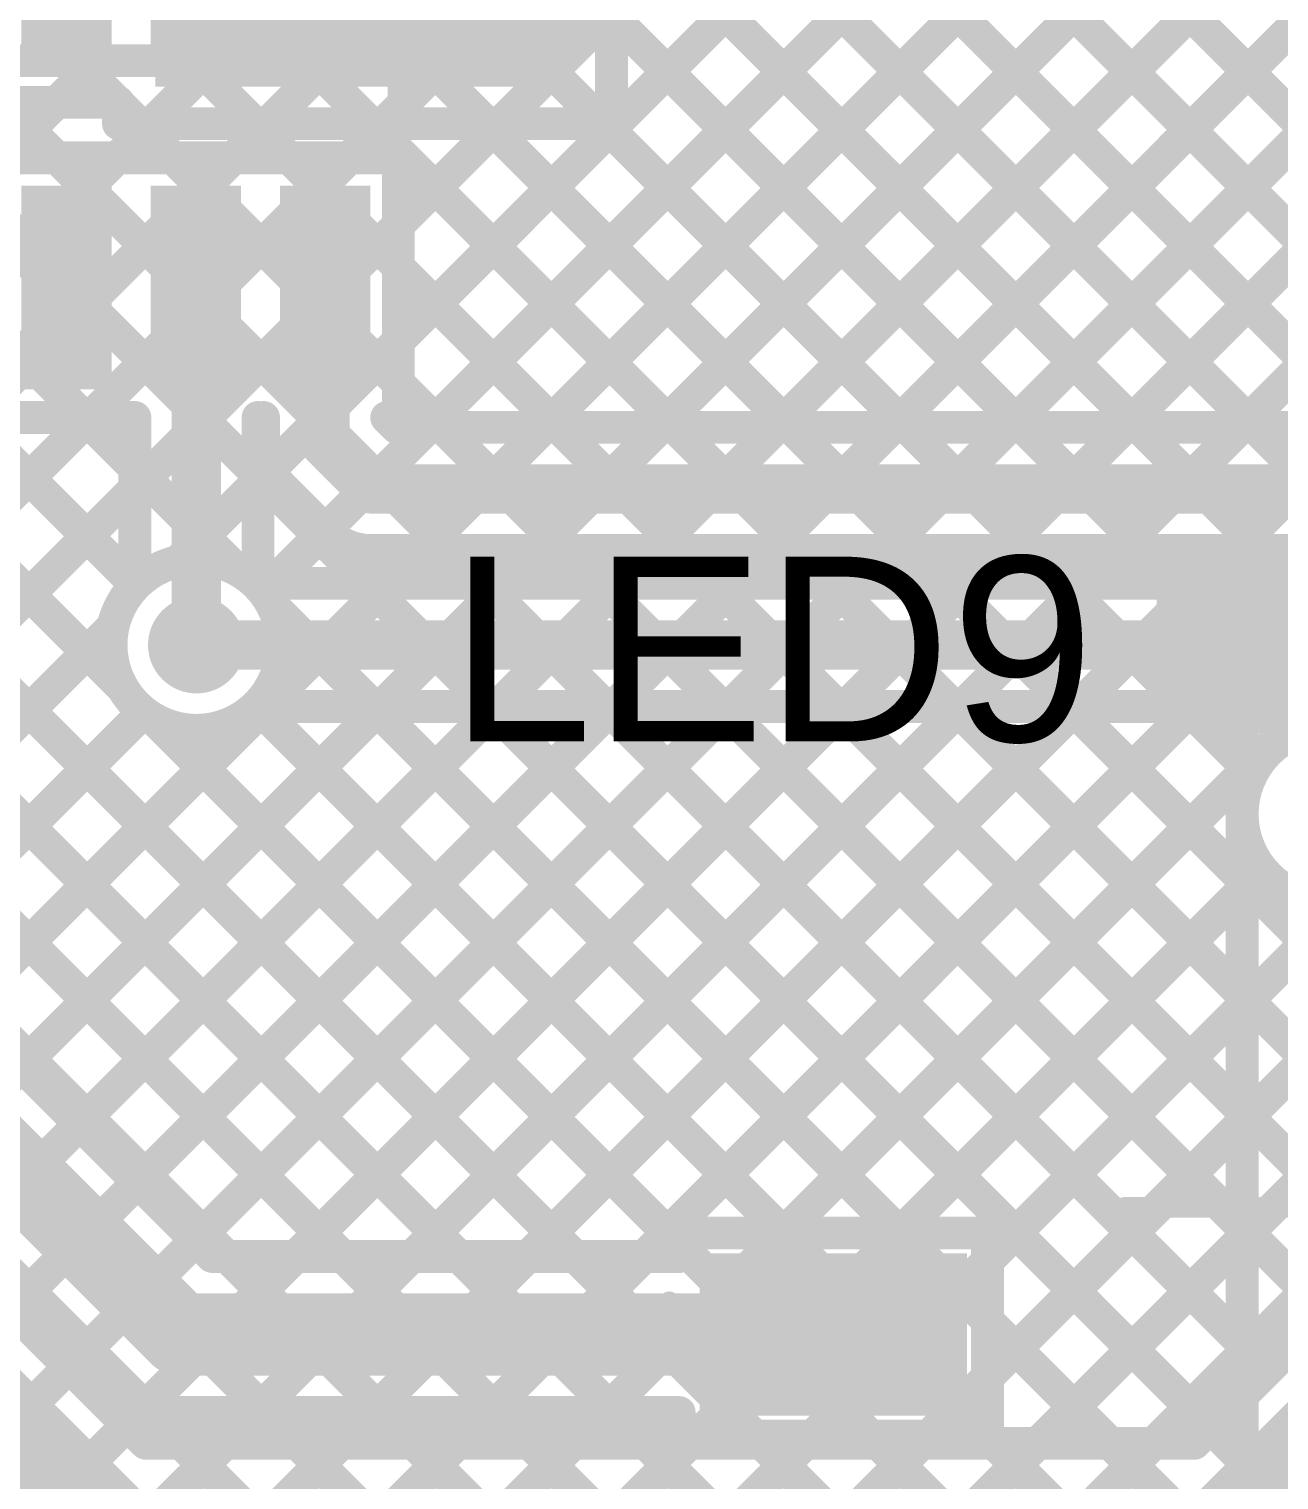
# Model space of a CAD drawing. Header units: millimetres. Extents: x -0.08 to 7.12, y -0.08 to 3.98.
# Drawn here: x 5.2152 to 5.5197, y 2.0226 to 2.376 of the extents above; entities that cross this region are included whole.
import ezdxf

# ---------------------------------------------------------------- set-up
doc = ezdxf.new("R2010")
doc.units = ezdxf.units.MM
doc.header["$MEASUREMENT"] = 0
for name, color, linetype in [('BottomLayer', 5, 'Continuous'), ('BottomSolder', 6, 'Continuous'), ('TopLayer', 1, 'Continuous'), ('TopOverlay', 2, 'Continuous'), ('TopPaste', 8, 'Continuous'), ('TopSolder', 216, 'Continuous'), ('ViaHoleLayer', 16, 'Continuous')]:
    doc.layers.add(name, color=color, linetype=linetype)
doc.styles.add('Arial', font='', dxfattribs={"height": 0.2})
doc.styles.get('Arial').set_extended_font_data('Arial')

# ---------------------------------------------------------------- blocks, each defined once
blk = doc.blocks.new('R________0603_4_1')
at = {"layer": 'TopLayer'}
for points in [[(-0.01575, 0.03839), (-0.06102, 0.03839), (-0.06102, 0.0561), (-0.01575, 0.0561)], [(0.06102, 0.03839), (0.01575, 0.03839), (0.01575, 0.0561), (0.06102, 0.0561)], [(-0.01575, 0.00689), (-0.06102, 0.00689), (-0.06102, 0.02461), (-0.01575, 0.02461)], [(0.06102, 0.00689), (0.01575, 0.00689), (0.01575, 0.02461), (0.06102, 0.02461)], [(-0.01575, -0.02461), (-0.06102, -0.02461), (-0.06102, -0.00689), (-0.01575, -0.00689)], [(0.06102, -0.02461), (0.01575, -0.02461), (0.01575, -0.00689), (0.06102, -0.00689)], [(-0.01575, -0.0561), (-0.06102, -0.0561), (-0.06102, -0.03839), (-0.01575, -0.03839)], [(0.06102, -0.0561), (0.01575, -0.0561), (0.01575, -0.03839), (0.06102, -0.03839)]]:
    blk.add_hatch(color=1, dxfattribs=at).paths.add_polyline_path(points)
at = {"layer": 'TopPaste'}
for points in [[(-0.01575, 0.03839), (-0.06102, 0.03839), (-0.06102, 0.0561), (-0.01575, 0.0561)], [(0.06102, 0.03839), (0.01575, 0.03839), (0.01575, 0.0561), (0.06102, 0.0561)], [(-0.01575, 0.00689), (-0.06102, 0.00689), (-0.06102, 0.02461), (-0.01575, 0.02461)], [(0.06102, 0.00689), (0.01575, 0.00689), (0.01575, 0.02461), (0.06102, 0.02461)], [(-0.01575, -0.02461), (-0.06102, -0.02461), (-0.06102, -0.00689), (-0.01575, -0.00689)], [(0.06102, -0.02461), (0.01575, -0.02461), (0.01575, -0.00689), (0.06102, -0.00689)], [(-0.01575, -0.0561), (-0.06102, -0.0561), (-0.06102, -0.03839), (-0.01575, -0.03839)], [(0.06102, -0.0561), (0.01575, -0.0561), (0.01575, -0.03839), (0.06102, -0.03839)]]:
    blk.add_hatch(color=8, dxfattribs=at).paths.add_polyline_path(points)
at = {"layer": 'TopSolder'}
for points in [[(-0.01358, 0.03622), (-0.06319, 0.03622), (-0.06319, 0.05827), (-0.01358, 0.05827)], [(0.06319, 0.03622), (0.01358, 0.03622), (0.01358, 0.05827), (0.06319, 0.05827)], [(-0.01358, 0.00472), (-0.06319, 0.00472), (-0.06319, 0.02677), (-0.01358, 0.02677)], [(0.06319, 0.00472), (0.01358, 0.00472), (0.01358, 0.02677), (0.06319, 0.02677)], [(-0.01358, -0.02677), (-0.06319, -0.02677), (-0.06319, -0.00472), (-0.01358, -0.00472)], [(0.06319, -0.02677), (0.01358, -0.02677), (0.01358, -0.00472), (0.06319, -0.00472)], [(-0.01358, -0.05827), (-0.06319, -0.05827), (-0.06319, -0.03622), (-0.01358, -0.03622)], [(0.06319, -0.05827), (0.01358, -0.05827), (0.01358, -0.03622), (0.06319, -0.03622)]]:
    blk.add_hatch(color=216, dxfattribs=at).paths.add_polyline_path(points)
at = {"layer": 'TopOverlay'}
for points, const_width in [([(0.03, 0.065), (-0.031, 0.065)], 0.005), ([(-0.07239, 0.04324), (-0.07239, 0.05324)], 0.00787), ([(-0.06739, 0.04824), (-0.07239, 0.05324)], 0.00787), ([(-0.07239, 0.04324), (-0.06739, 0.04824)], 0.00787), ([(0.03, -0.065), (-0.031, -0.065)], 0.005)]:
    blk.add_lwpolyline(points, dxfattribs=dict(at, const_width=const_width))
for points, const_width in [([(-0.03225, 0.065, 1), (-0.02975, 0.065, 1)], 0.0025), ([(0.02875, 0.065, 1), (0.03125, 0.065, 1)], 0.0025), ([(-0.07435, 0.05324, 1), (-0.07042, 0.05324, 1)], 0.00394), ([(-0.07435, 0.05324, 1), (-0.07042, 0.05324, 1)], 0.00394), ([(-0.06935, 0.04824, 1), (-0.06542, 0.04824, 1)], 0.00394), ([(-0.06935, 0.04824, 1), (-0.06542, 0.04824, 1)], 0.00394), ([(-0.07435, 0.04324, 1), (-0.07042, 0.04324, 1)], 0.00394), ([(-0.07435, 0.04324, 1), (-0.07042, 0.04324, 1)], 0.00394), ([(-0.03225, -0.065, 1), (-0.02975, -0.065, 1)], 0.0025), ([(0.02875, -0.065, 1), (0.03125, -0.065, 1)], 0.0025)]:
    blk.add_lwpolyline(points, format="xyb", close=True, dxfattribs=dict(at, const_width=const_width))
blk = doc.blocks.new('SOP_4_2_54_28')
at = {"layer": 'TopLayer'}
for points in [[(-0.15157, 0.06575), (-0.09449, 0.06575), (-0.09449, 0.03425), (-0.15157, 0.03425)], [(0.09449, 0.06575), (0.15157, 0.06575), (0.15157, 0.03425), (0.09449, 0.03425)], [(-0.15157, -0.03425), (-0.09449, -0.03425), (-0.09449, -0.06575), (-0.15157, -0.06575)], [(0.09449, -0.03425), (0.15157, -0.03425), (0.15157, -0.06575), (0.09449, -0.06575)]]:
    blk.add_hatch(color=1, dxfattribs=at).paths.add_polyline_path(points)
at = {"layer": 'TopPaste'}
for points in [[(-0.15157, 0.06575), (-0.09449, 0.06575), (-0.09449, 0.03425), (-0.15157, 0.03425)], [(0.09449, 0.06575), (0.15157, 0.06575), (0.15157, 0.03425), (0.09449, 0.03425)], [(-0.15157, -0.03425), (-0.09449, -0.03425), (-0.09449, -0.06575), (-0.15157, -0.06575)], [(0.09449, -0.03425), (0.15157, -0.03425), (0.15157, -0.06575), (0.09449, -0.06575)]]:
    blk.add_hatch(color=8, dxfattribs=at).paths.add_polyline_path(points)
at = {"layer": 'TopSolder'}
for points in [[(-0.15557, 0.06975), (-0.09049, 0.06975), (-0.09049, 0.03025), (-0.15557, 0.03025)], [(0.09049, 0.06975), (0.15557, 0.06975), (0.15557, 0.03025), (0.09049, 0.03025)], [(-0.15557, -0.03025), (-0.09049, -0.03025), (-0.09049, -0.06975), (-0.15557, -0.06975)], [(0.09049, -0.03025), (0.15557, -0.03025), (0.15557, -0.06975), (0.09049, -0.06975)]]:
    blk.add_hatch(color=216, dxfattribs=at).paths.add_polyline_path(points)
at = {"layer": 'TopOverlay', "const_width": 0.005}
for points in [[(-0.052, 0.081), (0.066, 0.081)], [(-0.163, 0.048), (-0.163, 0.058)], [(-0.163, 0.058), (-0.158, 0.053)], [(-0.163, 0.048), (-0.158, 0.053)], [(-0.052, -0.081), (0.066, -0.081)]]:
    blk.add_lwpolyline(points, dxfattribs=at)
at = {"layer": 'TopOverlay', "const_width": 0.0025}
for points in [[(-0.05325, 0.081, 1), (-0.05075, 0.081, 1)], [(0.06475, 0.081, 1), (0.06725, 0.081, 1)], [(-0.16425, 0.058, 1), (-0.16175, 0.058, 1)], [(-0.16425, 0.058, 1), (-0.16175, 0.058, 1)], [(-0.15925, 0.053, 1), (-0.15675, 0.053, 1)], [(-0.15925, 0.053, 1), (-0.15675, 0.053, 1)], [(-0.16425, 0.048, 1), (-0.16175, 0.048, 1)], [(-0.16425, 0.048, 1), (-0.16175, 0.048, 1)], [(-0.05325, -0.081, 1), (-0.05075, -0.081, 1)], [(0.06475, -0.081, 1), (0.06725, -0.081, 1)]]:
    blk.add_lwpolyline(points, format="xyb", close=True, dxfattribs=at)
blk = doc.blocks.new('LED_0402_66')
at = {"layer": 'TopLayer'}
for points in [[(-0.03091, 0.01417), (-0.0065, 0.01417), (-0.0065, -0.01417), (-0.03091, -0.01417)], [(0.0065, 0.01417), (0.03091, 0.01417), (0.03091, -0.01417), (0.0065, -0.01417)]]:
    blk.add_hatch(color=1, dxfattribs=at).paths.add_polyline_path(points)
at = {"layer": 'TopOverlay'}
blk.add_hatch(color=2, dxfattribs=at).paths.add_polyline_path([(0.037, -0.02), (0.061, -0.02), (0.061, 0.02), (0.037, 0.02)])
at = {"layer": 'TopPaste'}
for points in [[(-0.03091, 0.01417), (-0.0065, 0.01417), (-0.0065, -0.01417), (-0.03091, -0.01417)], [(0.0065, 0.01417), (0.03091, 0.01417), (0.03091, -0.01417), (0.0065, -0.01417)]]:
    blk.add_hatch(color=8, dxfattribs=at).paths.add_polyline_path(points)
at = {"layer": 'TopSolder'}
for points in [[(-0.03491, 0.01817), (-0.0025, 0.01817), (-0.0025, -0.01817), (-0.03491, -0.01817)], [(0.0025, 0.01817), (0.03491, 0.01817), (0.03491, -0.01817), (0.0025, -0.01817)]]:
    blk.add_hatch(color=216, dxfattribs=at).paths.add_polyline_path(points)
at = {"layer": 'TopOverlay', "const_width": 0.005}
for points in [[(-0.035, 0.018), (-0.035, -0.018)], [(0.037, 0.018), (-0.035, 0.018)], [(0.037, 0.018), (0.037, -0.018)], [(0.037, -0.018), (-0.035, -0.018)]]:
    blk.add_lwpolyline(points, dxfattribs=at)
at = {"layer": 'TopOverlay', "const_width": 0.0025}
for points in [[(-0.03625, 0.018, 1), (-0.03375, 0.018, 1)], [(-0.03625, 0.018, 1), (-0.03375, 0.018, 1)], [(0.03575, 0.018, 1), (0.03825, 0.018, 1)], [(0.03575, 0.018, 1), (0.03825, 0.018, 1)], [(-0.03625, -0.018, 1), (-0.03375, -0.018, 1)], [(-0.03625, -0.018, 1), (-0.03375, -0.018, 1)], [(0.03575, -0.018, 1), (0.03825, -0.018, 1)], [(0.03575, -0.018, 1), (0.03825, -0.018, 1)]]:
    blk.add_lwpolyline(points, format="xyb", close=True, dxfattribs=at)

msp = doc.modelspace()

# ---------------------------------------------------------------- hatches: boundary and pattern name
at = {"layer": 'BottomLayer'}
h = msp.add_hatch(color=5, dxfattribs=at)
edge = h.paths.add_edge_path()
edge.add_arc((5.256, 2.226), 0.01181, 0, 360)
at = {"layer": 'BottomSolder'}
h = msp.add_hatch(color=6, dxfattribs=at)
edge = h.paths.add_edge_path()
edge.add_arc((5.3313, 2.38982), 0.01581, 0, 360)
at = {"layer": 'TopLayer'}
msp.add_hatch(color=1, dxfattribs=at).paths.add_polyline_path([(5.246, 2.362), (5.3481, 2.362), (5.3481, 2.415), (5.246, 2.415)])
h = msp.add_hatch(color=1, dxfattribs=at)
edge = h.paths.add_edge_path()
edge.add_arc((5.256, 2.226), 0.01181, 0, 360)
at = {"layer": 'TopSolder'}
h = msp.add_hatch(color=216, dxfattribs=at)
edge = h.paths.add_edge_path()
edge.add_arc((5.3313, 2.38982), 0.01581, 0, 360)
at = {"layer": 'ViaHoleLayer'}
h = msp.add_hatch(color=16, dxfattribs=at)
edge = h.paths.add_edge_path()
edge.add_arc((5.256, 2.226), 0.00591, 0, 360)

# ---------------------------------------------------------------- linework, layer by layer
at = {"layer": 'BottomLayer'}
for points, const_width in [([(4.75347, 3.0112), (5.52366, 2.241)], 0.008), ([(4.78175, 3.0112), (5.55195, 2.241)], 0.008), ([(4.81004, 3.0112), (5.58023, 2.241)], 0.008), ([(4.83832, 3.0112), (5.60852, 2.241)], 0.008), ([(4.8666, 3.0112), (5.6368, 2.241)], 0.008), ([(4.93053, 1.95365), (5.87624, 2.89936)], 0.008), ([(5.25148, 2.24631), (5.89038, 2.88522)], 0.008), ([(5.27445, 2.241), (5.90452, 2.87107)], 0.008), ([(5.30273, 2.241), (5.91866, 2.85693)], 0.008), ([(5.33102, 2.241), (5.9328, 2.84279)], 0.008), ([(5.3593, 2.241), (5.94695, 2.82865)], 0.008), ([(5.38758, 2.241), (5.96109, 2.81451)], 0.008), ([(5.41587, 2.241), (5.97523, 2.80036)], 0.008), ([(5.44415, 2.241), (5.98937, 2.78622)], 0.008), ([(5.47244, 2.241), (6.00352, 2.77208)], 0.008), ([(5.50072, 2.241), (6.01766, 2.75794)], 0.008), ([(5.35208, 2.3843), (5.49538, 2.241)], 0.008), ([(4.59563, 2.36832), (5.3313, 2.36832)], 0.008), ([(4.88723, 2.36832), (5.82055, 1.435)], 0.008), ([(4.91551, 2.36832), (5.84883, 1.435)], 0.008), ([(4.93053, 2.03851), (5.26034, 2.36832)], 0.008), ([(4.93053, 2.06679), (5.23206, 2.36832)], 0.008), ([(4.93053, 1.98194), (5.31691, 2.36832)], 0.008), ([(4.93053, 2.01022), (5.28863, 2.36832)], 0.008), ([(4.9438, 2.36832), (5.87711, 1.435)], 0.008), ([(4.97208, 2.36832), (5.51077, 1.82963)], 0.008), ([(5.00036, 2.36832), (5.51077, 1.85791)], 0.008), ([(5.02865, 2.36832), (5.51077, 1.8862)], 0.008), ([(5.05693, 2.36832), (5.51077, 1.91448)], 0.008), ([(5.08522, 2.36832), (5.23803, 2.21551)], 0.008), ([(5.1135, 2.36832), (5.24119, 2.24063)], 0.008), ([(5.14179, 2.36832), (5.26568, 2.24442)], 0.008), ([(5.17007, 2.36832), (5.29739, 2.241)], 0.008), ([(5.19835, 2.36832), (5.32567, 2.241)], 0.008), ([(5.22664, 2.36832), (5.35396, 2.241)], 0.008), ([(5.25492, 2.36832), (5.38224, 2.241)], 0.008), ([(5.28321, 2.36832), (5.41053, 2.241)], 0.008), ([(5.31149, 2.36832), (5.43881, 2.241)], 0.008), ([(5.33853, 2.36957), (5.46709, 2.241)], 0.008), ([(5.27043, 2.241), (6.22157, 2.241)], 0.008), ([(4.93053, 1.92537), (5.23569, 2.23052)], 0.008), ([(5.256, 2.226), (6.236, 2.226)], 0.012), ([(4.93053, 1.84052), (5.30102, 2.211)], 0.008), ([(4.93053, 1.75566), (5.38587, 2.211)], 0.008), ([(4.93053, 1.72738), (5.41415, 2.211)], 0.008), ([(4.93053, 1.81223), (5.3293, 2.211)], 0.008), ([(4.93053, 1.78395), (5.35758, 2.211)], 0.008), ([(4.93053, 1.8688), (5.27273, 2.211)], 0.008), ([(4.93053, 1.89708), (5.24311, 2.20966)], 0.008), ([(4.93642, 1.70498), (5.44244, 2.211)], 0.008), ([(4.95056, 1.69084), (5.47072, 2.211)], 0.008), ([(4.96471, 1.6767), (5.49901, 2.211)], 0.008), ([(4.97885, 1.66256), (5.52729, 2.211)], 0.008), ([(5.27043, 2.211), (6.22157, 2.211)], 0.008), ([(5.27082, 2.211), (5.51077, 1.97105)], 0.008), ([(5.2991, 2.211), (5.51077, 1.99933)], 0.008), ([(5.32739, 2.211), (5.51077, 2.02762)], 0.008), ([(5.35567, 2.211), (5.51077, 2.0559)], 0.008), ([(5.38396, 2.211), (5.51077, 2.08419)], 0.008), ([(5.41224, 2.211), (5.51077, 2.11247)], 0.008), ([(5.44053, 2.211), (5.51077, 2.14076)], 0.008), ([(5.46881, 2.211), (5.51077, 2.16904)], 0.008), ([(5.49709, 2.211), (5.51325, 2.19484)], 0.008), ([(5.24551, 2.20803), (5.51077, 1.94277)], 0.008), ([(5.51077, 1.82173), (5.51077, 2.18481)], 0.008), ([(4.99299, 1.64842), (5.51077, 2.1662)], 0.008), ([(5.00713, 1.63427), (5.51077, 2.13791)], 0.008), ([(5.02127, 1.62013), (5.51077, 2.10963)], 0.008), ([(5.03542, 1.60599), (5.51077, 2.08134)], 0.008), ([(5.04956, 1.59185), (5.51077, 2.05306)], 0.008), ([(5.0637, 1.5777), (5.51077, 2.02477)], 0.008)]:
    msp.add_lwpolyline(points, dxfattribs=dict(at, const_width=const_width))
at = {"layer": 'BottomLayer', "const_width": 0.008}
for points in [[(5.3528, 2.38982, -0.414214), (5.3313, 2.36832)], [(5.27043, 2.211, -2.349106), (5.27043, 2.241)], [(5.51077, 2.18481, -1), (5.55377, 2.18481)]]:
    msp.add_lwpolyline(points, format="xyb", dxfattribs=at)
at = {"layer": 'BottomLayer'}
for points, const_width in [([(5.22464, 2.36832, 1), (5.22864, 2.36832, 1)], 0.004), ([(5.23006, 2.36832, 1), (5.23406, 2.36832, 1)], 0.004), ([(5.25292, 2.36832, 1), (5.25692, 2.36832, 1)], 0.004), ([(5.25834, 2.36832, 1), (5.26234, 2.36832, 1)], 0.004), ([(5.28121, 2.36832, 1), (5.28521, 2.36832, 1)], 0.004), ([(5.28663, 2.36832, 1), (5.29063, 2.36832, 1)], 0.004), ([(5.30949, 2.36832, 1), (5.31349, 2.36832, 1)], 0.004), ([(5.31491, 2.36832, 1), (5.31891, 2.36832, 1)], 0.004), ([(5.3293, 2.36832, 1), (5.3333, 2.36832, 1)], 0.004), ([(5.3293, 2.36832, 1), (5.3333, 2.36832, 1)], 0.004), ([(5.33653, 2.36957, 1), (5.34053, 2.36957, 1)], 0.004), ([(5.24948, 2.24631, 1), (5.25348, 2.24631, 1)], 0.004), ([(5.26368, 2.24442, 1), (5.26768, 2.24442, 1)], 0.004), ([(5.23919, 2.24063, 1), (5.24319, 2.24063, 1)], 0.004), ([(5.26843, 2.241, 1), (5.27243, 2.241, 1)], 0.004), ([(5.26843, 2.241, 1), (5.27243, 2.241, 1)], 0.004), ([(5.27245, 2.241, 1), (5.27645, 2.241, 1)], 0.004), ([(5.29539, 2.241, 1), (5.29939, 2.241, 1)], 0.004), ([(5.30073, 2.241, 1), (5.30473, 2.241, 1)], 0.004), ([(5.32367, 2.241, 1), (5.32767, 2.241, 1)], 0.004), ([(5.32902, 2.241, 1), (5.33302, 2.241, 1)], 0.004), ([(5.35196, 2.241, 1), (5.35596, 2.241, 1)], 0.004), ([(5.3573, 2.241, 1), (5.3613, 2.241, 1)], 0.004), ([(5.38024, 2.241, 1), (5.38424, 2.241, 1)], 0.004), ([(5.38558, 2.241, 1), (5.38958, 2.241, 1)], 0.004), ([(5.40853, 2.241, 1), (5.41253, 2.241, 1)], 0.004), ([(5.41387, 2.241, 1), (5.41787, 2.241, 1)], 0.004), ([(5.43681, 2.241, 1), (5.44081, 2.241, 1)], 0.004), ([(5.44215, 2.241, 1), (5.44615, 2.241, 1)], 0.004), ([(5.46509, 2.241, 1), (5.46909, 2.241, 1)], 0.004), ([(5.47044, 2.241, 1), (5.47444, 2.241, 1)], 0.004), ([(5.49338, 2.241, 1), (5.49738, 2.241, 1)], 0.004), ([(5.49872, 2.241, 1), (5.50272, 2.241, 1)], 0.004), ([(5.52166, 2.241, 1), (5.52566, 2.241, 1)], 0.004), ([(5.23369, 2.23052, 1), (5.23769, 2.23052, 1)], 0.004), ([(5.253, 2.226, 1), (5.259, 2.226, 1)], 0.006), ([(5.23603, 2.21551, 1), (5.24003, 2.21551, 1)], 0.004), ([(5.24111, 2.20966, 1), (5.24511, 2.20966, 1)], 0.004), ([(5.26843, 2.211, 1), (5.27243, 2.211, 1)], 0.004), ([(5.26843, 2.211, 1), (5.27243, 2.211, 1)], 0.004), ([(5.26882, 2.211, 1), (5.27282, 2.211, 1)], 0.004), ([(5.27073, 2.211, 1), (5.27473, 2.211, 1)], 0.004), ([(5.2971, 2.211, 1), (5.3011, 2.211, 1)], 0.004), ([(5.29902, 2.211, 1), (5.30302, 2.211, 1)], 0.004), ([(5.32539, 2.211, 1), (5.32939, 2.211, 1)], 0.004), ([(5.3273, 2.211, 1), (5.3313, 2.211, 1)], 0.004), ([(5.35367, 2.211, 1), (5.35767, 2.211, 1)], 0.004), ([(5.35558, 2.211, 1), (5.35958, 2.211, 1)], 0.004), ([(5.38196, 2.211, 1), (5.38596, 2.211, 1)], 0.004), ([(5.38387, 2.211, 1), (5.38787, 2.211, 1)], 0.004), ([(5.41024, 2.211, 1), (5.41424, 2.211, 1)], 0.004), ([(5.41215, 2.211, 1), (5.41615, 2.211, 1)], 0.004), ([(5.43853, 2.211, 1), (5.44253, 2.211, 1)], 0.004), ([(5.44044, 2.211, 1), (5.44444, 2.211, 1)], 0.004), ([(5.46681, 2.211, 1), (5.47081, 2.211, 1)], 0.004), ([(5.46872, 2.211, 1), (5.47272, 2.211, 1)], 0.004), ([(5.49509, 2.211, 1), (5.49909, 2.211, 1)], 0.004), ([(5.49701, 2.211, 1), (5.50101, 2.211, 1)], 0.004), ([(5.24351, 2.20803, 1), (5.24751, 2.20803, 1)], 0.004), ([(5.51125, 2.19484, 1), (5.51525, 2.19484, 1)], 0.004), ([(5.50877, 2.18481, 1), (5.51277, 2.18481, 1)], 0.004), ([(5.50877, 2.18481, 1), (5.51277, 2.18481, 1)], 0.004), ([(5.50877, 2.16904, 1), (5.51277, 2.16904, 1)], 0.004), ([(5.50877, 2.1662, 1), (5.51277, 2.1662, 1)], 0.004), ([(5.50877, 2.14076, 1), (5.51277, 2.14076, 1)], 0.004), ([(5.50877, 2.13791, 1), (5.51277, 2.13791, 1)], 0.004), ([(5.50877, 2.11247, 1), (5.51277, 2.11247, 1)], 0.004), ([(5.50877, 2.10963, 1), (5.51277, 2.10963, 1)], 0.004), ([(5.50877, 2.08419, 1), (5.51277, 2.08419, 1)], 0.004), ([(5.50877, 2.08134, 1), (5.51277, 2.08134, 1)], 0.004), ([(5.50877, 2.0559, 1), (5.51277, 2.0559, 1)], 0.004), ([(5.50877, 2.05306, 1), (5.51277, 2.05306, 1)], 0.004), ([(5.50877, 2.02762, 1), (5.51277, 2.02762, 1)], 0.004), ([(5.50877, 2.02477, 1), (5.51277, 2.02477, 1)], 0.004)]:
    msp.add_lwpolyline(points, format="xyb", close=True, dxfattribs=dict(at, const_width=const_width))
at = {"layer": 'TopLayer'}
for points, const_width in [([(5.12, 2.7578), (5.7983, 2.0795)], 0.008), ([(5.12, 2.72952), (5.77002, 2.0795)], 0.008), ([(5.12, 2.70123), (5.54223, 2.279)], 0.008), ([(5.12, 2.67295), (5.51395, 2.279)], 0.008), ([(5.3052, 2.30004), (5.45865, 2.45348)], 0.008), ([(5.31245, 2.279), (5.47279, 2.43934)], 0.008), ([(5.34073, 2.279), (5.48693, 2.4252)], 0.008), ([(5.3571, 2.353), (5.3571, 2.424)], 0.008), ([(5.36902, 2.279), (5.50107, 2.41106)], 0.008), ([(5.3571, 2.40757), (5.48566, 2.279)], 0.008), ([(5.3973, 2.279), (5.51521, 2.39692)], 0.008), ([(5.42558, 2.279), (5.52936, 2.38277)], 0.008), ([(5.3571, 2.37928), (5.45738, 2.279)], 0.008), ([(5.45387, 2.279), (5.5435, 2.36863)], 0.008), ([(5.20843, 2.34468), (5.22192, 2.35818)], 0.008), ([(5.20849, 2.35818), (5.22199, 2.34468)], 0.008), ([(5.21071, 2.35818), (5.237, 2.35818)], 0.008), ([(5.237, 2.353), (5.237, 2.35818)], 0.008), ([(5.237, 2.35796), (5.24196, 2.353)], 0.008), ([(5.48215, 2.279), (5.55764, 2.35449)], 0.008), ([(5.23671, 2.34468), (5.24503, 2.353)], 0.008), ([(5.237, 2.353), (5.3571, 2.353)], 0.008), ([(5.24196, 2.353), (5.25027, 2.34468)], 0.008), ([(5.26499, 2.34468), (5.27331, 2.353)], 0.008), ([(5.27024, 2.353), (5.27856, 2.34468)], 0.008), ([(5.29328, 2.34468), (5.30159, 2.353)], 0.008), ([(5.29853, 2.353), (5.37253, 2.279)], 0.008), ([(5.3052, 2.32832), (5.32988, 2.353)], 0.008), ([(5.32681, 2.353), (5.40081, 2.279)], 0.008), ([(5.35509, 2.353), (5.42909, 2.279)], 0.008), ([(5.21071, 2.34468), (5.23799, 2.34468)], 0.008), ([(5.23799, 2.34468), (5.24221, 2.34468)], 0.008), ([(5.23799, 2.34468), (5.24221, 2.34468)], 0.008), ([(5.24221, 2.34468), (5.26948, 2.34468)], 0.008), ([(5.26948, 2.34468), (5.2737, 2.34468)], 0.008), ([(5.26948, 2.34468), (5.2737, 2.34468)], 0.008), ([(5.2737, 2.34468), (5.3052, 2.34468)], 0.008), ([(5.3052, 2.28141), (5.3052, 2.34468)], 0.008), ([(5.51044, 2.279), (5.57178, 2.34035)], 0.008), ([(5.12, 2.33354), (5.23803, 2.21551)], 0.008), ([(5.256, 2.226), (5.256, 2.31305)], 0.012), ([(5.28734, 2.27518), (5.28734, 2.31305)], 0.012), ([(5.3052, 2.31804), (5.34424, 2.279)], 0.008), ([(5.12, 2.30525), (5.34825, 2.077)], 0.008), ([(5.3052, 2.28976), (5.31596, 2.279)], 0.008), ([(5.14273, 2.19414), (5.23, 2.28141)], 0.008), ([(5.20041, 2.28141), (5.241, 2.24082)], 0.008), ([(5.21071, 2.28141), (5.23799, 2.28141)], 0.008), ([(5.2287, 2.28141), (5.241, 2.2691)], 0.008), ([(5.23799, 2.28141), (5.241, 2.28141)], 0.008), ([(5.23799, 2.28141), (5.241, 2.28141)], 0.008), ([(5.241, 2.24043), (5.241, 2.28141)], 0.008), ([(5.271, 2.24043), (5.271, 2.28141)], 0.008), ([(5.27234, 2.27518), (5.27234, 2.28141)], 0.008), ([(5.30234, 2.2814), (5.30474, 2.279)], 0.008), ([(5.12, 2.27697), (5.31997, 2.077)], 0.008), ([(5.28734, 2.27518), (5.29853, 2.264)], 0.012), ([(5.30474, 2.279), (5.557, 2.279)], 0.008), ([(5.271, 2.26584), (5.27383, 2.26867)], 0.008), ([(5.271, 2.26739), (5.50299, 2.0354)], 0.008), ([(5.29853, 2.264), (5.557, 2.264)], 0.012), ([(5.15687, 2.18), (5.241, 2.26412)], 0.008), ([(5.27674, 2.26457), (5.28791, 2.2534)], 0.008), ([(5.4487, 2.04755), (5.65664, 2.25549)], 0.008), ([(5.27234, 2.23889), (5.28738, 2.25393)], 0.008), ([(5.12, 2.24868), (5.29168, 2.077)], 0.008), ([(5.1993, 2.13757), (5.31073, 2.249)], 0.008), ([(5.21344, 2.12343), (5.33902, 2.249)], 0.008), ([(5.22758, 2.10929), (5.3673, 2.249)], 0.008), ([(5.24173, 2.09514), (5.39558, 2.249)], 0.008), ([(5.25587, 2.081), (5.42387, 2.249)], 0.008), ([(5.28015, 2.077), (5.45215, 2.249)], 0.008), ([(5.29853, 2.249), (5.55079, 2.249)], 0.008), ([(5.30844, 2.077), (5.48044, 2.249)], 0.008), ([(5.31767, 2.249), (5.51713, 2.04954)], 0.008), ([(5.33672, 2.077), (5.50872, 2.249)], 0.008), ([(5.34596, 2.249), (5.53128, 2.06368)], 0.008), ([(5.37424, 2.249), (5.54614, 2.0771)], 0.008), ([(5.40253, 2.249), (5.57203, 2.0795)], 0.008), ([(5.43081, 2.249), (5.60031, 2.0795)], 0.008), ([(5.45909, 2.249), (5.51077, 2.19733)], 0.008), ([(5.48738, 2.249), (5.51078, 2.2256)], 0.008), ([(5.51107, 2.24817), (5.54847, 2.24817)], 0.008), ([(5.51107, 2.22855), (5.51107, 2.24817)], 0.008), ([(5.46093, 2.0315), (5.67078, 2.24135)], 0.008), ([(5.27442, 2.23568), (5.42736, 2.08275)], 0.008), ([(5.17102, 2.16585), (5.23569, 2.23052)], 0.008), ([(5.48921, 2.0315), (5.68492, 2.22721)], 0.008), ([(5.51077, 2.18481), (5.51077, 2.225)], 0.008), ([(5.12, 2.2204), (5.2634, 2.077)], 0.008), ([(5.36501, 2.077), (5.51077, 2.22276)], 0.008), ([(5.12, 2.21687), (5.25987, 2.077)], 0.008), ([(5.101, 2.209), (5.252, 2.058)], 0.02), ([(5.18516, 2.15171), (5.24311, 2.20966)], 0.008), ([(5.27063, 2.21119), (5.39907, 2.08275)], 0.008), ([(5.24551, 2.20803), (5.37361, 2.07993)], 0.008), ([(5.08759, 2.19554), (5.23854, 2.04459)], 0.008), ([(5.39904, 2.08275), (5.51077, 2.19448)], 0.008), ([(5.42732, 2.08275), (5.51569, 2.17112)], 0.008), ([(5.4487, 2.07584), (5.53661, 2.16375)], 0.008), ([(5.37361, 2.08275), (5.4487, 2.08275)], 0.008), ([(5.37361, 2.077), (5.37361, 2.08275)], 0.008), ([(5.4487, 2.03325), (5.4487, 2.08275)], 0.008), ([(5.25987, 2.077), (5.37361, 2.077)], 0.008), ([(5.20196, 2.0732), (5.24367, 2.0315)], 0.008), ([(5.49909, 2.0315), (5.5408, 2.0732)], 0.008), ([(5.21088, 2.06429), (5.21486, 2.06827)], 0.008), ([(5.18676, 2.058), (5.23476, 2.01)], 0.025), ([(5.252, 2.058), (5.41115, 2.058)], 0.02), ([(5.508, 2.01), (5.556, 2.058)], 0.025), ([(5.4487, 2.06141), (5.4786, 2.0315)], 0.008), ([(5.22502, 2.05015), (5.229, 2.05413)], 0.008), ([(5.23916, 2.03601), (5.24394, 2.04079)], 0.008), ([(5.24196, 2.04187), (5.25233, 2.0315)], 0.008), ([(5.252, 2.039), (5.37361, 2.039)], 0.008), ([(5.26294, 2.0315), (5.27044, 2.039)], 0.008), ([(5.27311, 2.039), (5.28061, 2.0315)], 0.008), ([(5.29122, 2.0315), (5.29872, 2.039)], 0.008), ([(5.3014, 2.039), (5.3089, 2.0315)], 0.008), ([(5.31951, 2.0315), (5.32701, 2.039)], 0.008), ([(5.32968, 2.039), (5.33718, 2.0315)], 0.008), ([(5.34779, 2.0315), (5.35529, 2.039)], 0.008), ([(5.35797, 2.039), (5.36547, 2.0315)], 0.008), ([(5.37361, 2.03325), (5.37361, 2.039)], 0.008), ([(5.37361, 2.03325), (5.4487, 2.03325)], 0.008), ([(5.24367, 2.0315), (5.49909, 2.0315)], 0.008)]:
    msp.add_lwpolyline(points, dxfattribs=dict(at, const_width=const_width))
for points, const_width in [([(5.3551, 2.37928, 1), (5.3591, 2.37928, 1)], 0.004), ([(5.21992, 2.35818, 1), (5.22392, 2.35818, 1)], 0.004), ([(5.235, 2.35818, 1), (5.239, 2.35818, 1)], 0.004), ([(5.235, 2.35818, 1), (5.239, 2.35818, 1)], 0.004), ([(5.235, 2.35796, 1), (5.239, 2.35796, 1)], 0.004), ([(5.235, 2.353, 1), (5.239, 2.353, 1)], 0.004), ([(5.235, 2.353, 1), (5.239, 2.353, 1)], 0.004), ([(5.23996, 2.353, 1), (5.24396, 2.353, 1)], 0.004), ([(5.23996, 2.353, 1), (5.24396, 2.353, 1)], 0.004), ([(5.24303, 2.353, 1), (5.24703, 2.353, 1)], 0.004), ([(5.26824, 2.353, 1), (5.27224, 2.353, 1)], 0.004), ([(5.27131, 2.353, 1), (5.27531, 2.353, 1)], 0.004), ([(5.29653, 2.353, 1), (5.30053, 2.353, 1)], 0.004), ([(5.29959, 2.353, 1), (5.30359, 2.353, 1)], 0.004), ([(5.32481, 2.353, 1), (5.32881, 2.353, 1)], 0.004), ([(5.32788, 2.353, 1), (5.33188, 2.353, 1)], 0.004), ([(5.35309, 2.353, 1), (5.35709, 2.353, 1)], 0.004), ([(5.3551, 2.353, 1), (5.3591, 2.353, 1)], 0.004), ([(5.3551, 2.353, 1), (5.3591, 2.353, 1)], 0.004), ([(5.21999, 2.34468, 1), (5.22399, 2.34468, 1)], 0.004), ([(5.23471, 2.34468, 1), (5.23871, 2.34468, 1)], 0.004), ([(5.23599, 2.34468, 1), (5.23999, 2.34468, 1)], 0.004), ([(5.23599, 2.34468, 1), (5.23999, 2.34468, 1)], 0.004), ([(5.23599, 2.34468, 1), (5.23999, 2.34468, 1)], 0.004), ([(5.24021, 2.34468, 1), (5.24421, 2.34468, 1)], 0.004), ([(5.24021, 2.34468, 1), (5.24421, 2.34468, 1)], 0.004), ([(5.24021, 2.34468, 1), (5.24421, 2.34468, 1)], 0.004), ([(5.24827, 2.34468, 1), (5.25227, 2.34468, 1)], 0.004), ([(5.26299, 2.34468, 1), (5.26699, 2.34468, 1)], 0.004), ([(5.26748, 2.34468, 1), (5.27148, 2.34468, 1)], 0.004), ([(5.26748, 2.34468, 1), (5.27148, 2.34468, 1)], 0.004), ([(5.26748, 2.34468, 1), (5.27148, 2.34468, 1)], 0.004), ([(5.2717, 2.34468, 1), (5.2757, 2.34468, 1)], 0.004), ([(5.2717, 2.34468, 1), (5.2757, 2.34468, 1)], 0.004), ([(5.2717, 2.34468, 1), (5.2757, 2.34468, 1)], 0.004), ([(5.27656, 2.34468, 1), (5.28056, 2.34468, 1)], 0.004), ([(5.29128, 2.34468, 1), (5.29528, 2.34468, 1)], 0.004), ([(5.3032, 2.34468, 1), (5.3072, 2.34468, 1)], 0.004), ([(5.3032, 2.34468, 1), (5.3072, 2.34468, 1)], 0.004), ([(5.3032, 2.32832, 1), (5.3072, 2.32832, 1)], 0.004), ([(5.253, 2.31305, 1), (5.259, 2.31305, 1)], 0.006), ([(5.28434, 2.31305, 1), (5.29034, 2.31305, 1)], 0.006), ([(5.3032, 2.31804, 1), (5.3072, 2.31804, 1)], 0.004), ([(5.3032, 2.30004, 1), (5.3072, 2.30004, 1)], 0.004), ([(5.3032, 2.28976, 1), (5.3072, 2.28976, 1)], 0.004), ([(5.2267, 2.28141, 1), (5.2307, 2.28141, 1)], 0.004), ([(5.228, 2.28141, 1), (5.232, 2.28141, 1)], 0.004), ([(5.23599, 2.28141, 1), (5.23999, 2.28141, 1)], 0.004), ([(5.23599, 2.28141, 1), (5.23999, 2.28141, 1)], 0.004), ([(5.23599, 2.28141, 1), (5.23999, 2.28141, 1)], 0.004), ([(5.239, 2.28141, 1), (5.243, 2.28141, 1)], 0.004), ([(5.239, 2.28141, 1), (5.243, 2.28141, 1)], 0.004), ([(5.239, 2.28141, 1), (5.243, 2.28141, 1)], 0.004), ([(5.269, 2.28141, 1), (5.273, 2.28141, 1)], 0.004), ([(5.27034, 2.28141, 1), (5.27434, 2.28141, 1)], 0.004), ([(5.30034, 2.2814, 1), (5.30434, 2.2814, 1)], 0.004), ([(5.3032, 2.28141, 1), (5.3072, 2.28141, 1)], 0.004), ([(5.28434, 2.27518, 1), (5.29034, 2.27518, 1)], 0.006), ([(5.28434, 2.27518, 1), (5.29034, 2.27518, 1)], 0.006), ([(5.30274, 2.279, 1), (5.30674, 2.279, 1)], 0.004), ([(5.30274, 2.279, 1), (5.30674, 2.279, 1)], 0.004), ([(5.31045, 2.279, 1), (5.31445, 2.279, 1)], 0.004), ([(5.31396, 2.279, 1), (5.31796, 2.279, 1)], 0.004), ([(5.33873, 2.279, 1), (5.34273, 2.279, 1)], 0.004), ([(5.34224, 2.279, 1), (5.34624, 2.279, 1)], 0.004), ([(5.36702, 2.279, 1), (5.37102, 2.279, 1)], 0.004), ([(5.37053, 2.279, 1), (5.37453, 2.279, 1)], 0.004), ([(5.3953, 2.279, 1), (5.3993, 2.279, 1)], 0.004), ([(5.39881, 2.279, 1), (5.40281, 2.279, 1)], 0.004), ([(5.42358, 2.279, 1), (5.42758, 2.279, 1)], 0.004), ([(5.42709, 2.279, 1), (5.43109, 2.279, 1)], 0.004), ([(5.45187, 2.279, 1), (5.45587, 2.279, 1)], 0.004), ([(5.45538, 2.279, 1), (5.45938, 2.279, 1)], 0.004), ([(5.48015, 2.279, 1), (5.48415, 2.279, 1)], 0.004), ([(5.48366, 2.279, 1), (5.48766, 2.279, 1)], 0.004), ([(5.50844, 2.279, 1), (5.51244, 2.279, 1)], 0.004), ([(5.51195, 2.279, 1), (5.51595, 2.279, 1)], 0.004), ([(5.27034, 2.27518, 1), (5.27434, 2.27518, 1)], 0.004), ([(5.27034, 2.27518, 1), (5.27434, 2.27518, 1)], 0.004), ([(5.27034, 2.27518, 1), (5.27434, 2.27518, 1)], 0.004), ([(5.239, 2.2691, 1), (5.243, 2.2691, 1)], 0.004), ([(5.269, 2.26739, 1), (5.273, 2.26739, 1)], 0.004), ([(5.269, 2.26584, 1), (5.273, 2.26584, 1)], 0.004), ([(5.27183, 2.26867, 1), (5.27583, 2.26867, 1)], 0.004), ([(5.29553, 2.264, 1), (5.30153, 2.264, 1)], 0.006), ([(5.29553, 2.264, 1), (5.30153, 2.264, 1)], 0.006), ([(5.239, 2.26412, 1), (5.243, 2.26412, 1)], 0.004), ([(5.27473, 2.26458, 1), (5.27873, 2.26458, 1)], 0.004), ([(5.27474, 2.26458, 1), (5.27874, 2.26458, 1)], 0.004), ([(5.27474, 2.26457, 1), (5.27874, 2.26457, 1)], 0.004), ([(5.28538, 2.25393, 1), (5.28938, 2.25393, 1)], 0.004), ([(5.28591, 2.2534, 1), (5.28991, 2.2534, 1)], 0.004), ([(5.28592, 2.25339, 1), (5.28992, 2.25339, 1)], 0.004), ([(5.28592, 2.25339, 1), (5.28992, 2.25339, 1)], 0.004), ([(5.29653, 2.249, 1), (5.30053, 2.249, 1)], 0.004), ([(5.29653, 2.249, 1), (5.30053, 2.249, 1)], 0.004), ([(5.29653, 2.249, 1), (5.30053, 2.249, 1)], 0.004), ([(5.30873, 2.249, 1), (5.31273, 2.249, 1)], 0.004), ([(5.31567, 2.249, 1), (5.31967, 2.249, 1)], 0.004), ([(5.33702, 2.249, 1), (5.34102, 2.249, 1)], 0.004), ([(5.34396, 2.249, 1), (5.34796, 2.249, 1)], 0.004), ([(5.3653, 2.249, 1), (5.3693, 2.249, 1)], 0.004), ([(5.37224, 2.249, 1), (5.37624, 2.249, 1)], 0.004), ([(5.39358, 2.249, 1), (5.39758, 2.249, 1)], 0.004), ([(5.40053, 2.249, 1), (5.40453, 2.249, 1)], 0.004), ([(5.42187, 2.249, 1), (5.42587, 2.249, 1)], 0.004), ([(5.42881, 2.249, 1), (5.43281, 2.249, 1)], 0.004), ([(5.45015, 2.249, 1), (5.45415, 2.249, 1)], 0.004), ([(5.45709, 2.249, 1), (5.46109, 2.249, 1)], 0.004), ([(5.47844, 2.249, 1), (5.48244, 2.249, 1)], 0.004), ([(5.48538, 2.249, 1), (5.48938, 2.249, 1)], 0.004), ([(5.50672, 2.249, 1), (5.51072, 2.249, 1)], 0.004), ([(5.50907, 2.24817, 1), (5.51307, 2.24817, 1)], 0.004), ([(5.50907, 2.24817, 1), (5.51307, 2.24817, 1)], 0.004), ([(5.239, 2.24082, 1), (5.243, 2.24082, 1)], 0.004), ([(5.239, 2.24043, 1), (5.243, 2.24043, 1)], 0.004), ([(5.239, 2.24043, 1), (5.243, 2.24043, 1)], 0.004), ([(5.269, 2.24043, 1), (5.273, 2.24043, 1)], 0.004), ([(5.269, 2.24043, 1), (5.273, 2.24043, 1)], 0.004), ([(5.27034, 2.23889, 1), (5.27434, 2.23889, 1)], 0.004), ([(5.27242, 2.23568, 1), (5.27642, 2.23568, 1)], 0.004), ([(5.23369, 2.23052, 1), (5.23769, 2.23052, 1)], 0.004), ([(5.253, 2.226, 1), (5.259, 2.226, 1)], 0.006), ([(5.50907, 2.22855, 1), (5.51307, 2.22855, 1)], 0.004), ([(5.50907, 2.22855, 1), (5.51307, 2.22855, 1)], 0.004), ([(5.27481, 2.226, 1), (5.27881, 2.226, 1)], 0.004), ([(5.27481, 2.226, 1), (5.27881, 2.226, 1)], 0.004), ([(5.50877, 2.225, 1), (5.51277, 2.225, 1)], 0.004), ([(5.50877, 2.225, 1), (5.51277, 2.225, 1)], 0.004), ([(5.50878, 2.2256, 1), (5.51278, 2.2256, 1)], 0.004), ([(5.50877, 2.22276, 1), (5.51277, 2.22276, 1)], 0.004), ([(5.23603, 2.21551, 1), (5.24003, 2.21551, 1)], 0.004), ([(5.24111, 2.20966, 1), (5.24511, 2.20966, 1)], 0.004), ([(5.26863, 2.21119, 1), (5.27263, 2.21119, 1)], 0.004), ([(5.24351, 2.20803, 1), (5.24751, 2.20803, 1)], 0.004), ([(5.50877, 2.19733, 1), (5.51277, 2.19733, 1)], 0.004), ([(5.50877, 2.19448, 1), (5.51277, 2.19448, 1)], 0.004), ([(5.50877, 2.18481, 1), (5.51277, 2.18481, 1)], 0.004), ([(5.50877, 2.18481, 1), (5.51277, 2.18481, 1)], 0.004), ([(5.51369, 2.17112, 1), (5.51769, 2.17112, 1)], 0.004), ([(5.21144, 2.12343, 1), (5.21544, 2.12343, 1)], 0.004), ([(5.22558, 2.10929, 1), (5.22958, 2.10929, 1)], 0.004), ([(5.23973, 2.09514, 1), (5.24373, 2.09514, 1)], 0.004), ([(5.37161, 2.08275, 1), (5.37561, 2.08275, 1)], 0.004), ([(5.37161, 2.08275, 1), (5.37561, 2.08275, 1)], 0.004), ([(5.39704, 2.08275, 1), (5.40104, 2.08275, 1)], 0.004), ([(5.39707, 2.08275, 1), (5.40107, 2.08275, 1)], 0.004), ([(5.42532, 2.08275, 1), (5.42932, 2.08275, 1)], 0.004), ([(5.42536, 2.08275, 1), (5.42936, 2.08275, 1)], 0.004), ([(5.4467, 2.08275, 1), (5.4507, 2.08275, 1)], 0.004), ([(5.4467, 2.08275, 1), (5.4507, 2.08275, 1)], 0.004), ([(5.25387, 2.081, 1), (5.25787, 2.081, 1)], 0.004), ([(5.37161, 2.07993, 1), (5.37561, 2.07993, 1)], 0.004), ([(5.25787, 2.077, 1), (5.26187, 2.077, 1)], 0.004), ([(5.25787, 2.077, 1), (5.26187, 2.077, 1)], 0.004), ([(5.2614, 2.077, 1), (5.2654, 2.077, 1)], 0.004), ([(5.27815, 2.077, 1), (5.28215, 2.077, 1)], 0.004), ([(5.28968, 2.077, 1), (5.29368, 2.077, 1)], 0.004), ([(5.30644, 2.077, 1), (5.31044, 2.077, 1)], 0.004), ([(5.31797, 2.077, 1), (5.32197, 2.077, 1)], 0.004), ([(5.33472, 2.077, 1), (5.33872, 2.077, 1)], 0.004), ([(5.34625, 2.077, 1), (5.35025, 2.077, 1)], 0.004), ([(5.36301, 2.077, 1), (5.36701, 2.077, 1)], 0.004), ([(5.37161, 2.077, 1), (5.37561, 2.077, 1)], 0.004), ([(5.37161, 2.077, 1), (5.37561, 2.077, 1)], 0.004), ([(5.4467, 2.07584, 1), (5.4507, 2.07584, 1)], 0.004), ([(5.21286, 2.06827, 1), (5.21686, 2.06827, 1)], 0.004), ([(5.247, 2.058, 1), (5.257, 2.058, 1)], 0.01), ([(5.247, 2.058, 1), (5.257, 2.058, 1)], 0.01), ([(5.40615, 2.058, 1), (5.41615, 2.058, 1)], 0.01), ([(5.4467, 2.06141, 1), (5.4507, 2.06141, 1)], 0.004), ([(5.227, 2.05413, 1), (5.231, 2.05413, 1)], 0.004), ([(5.22302, 2.05015, 1), (5.22702, 2.05015, 1)], 0.004), ([(5.4467, 2.04755, 1), (5.4507, 2.04755, 1)], 0.004), ([(5.51513, 2.04954, 1), (5.51913, 2.04954, 1)], 0.004), ([(5.23654, 2.04459, 1), (5.24054, 2.04459, 1)], 0.004), ([(5.23654, 2.04459, 1), (5.24054, 2.04459, 1)], 0.004), ([(5.23656, 2.04456, 1), (5.24057, 2.04456, 1)], 0.004), ([(5.23996, 2.04187, 1), (5.24396, 2.04187, 1)], 0.004), ([(5.24194, 2.04079, 1), (5.24594, 2.04079, 1)], 0.004), ([(5.23716, 2.03601, 1), (5.24116, 2.03601, 1)], 0.004), ([(5.25, 2.039, 1), (5.254, 2.039, 1)], 0.004), ([(5.25, 2.039, 1), (5.254, 2.039, 1)], 0.004), ([(5.25, 2.039, 1), (5.254, 2.039, 1)], 0.004), ([(5.26844, 2.039, 1), (5.27244, 2.039, 1)], 0.004), ([(5.27111, 2.039, 1), (5.27511, 2.039, 1)], 0.004), ([(5.29672, 2.039, 1), (5.30072, 2.039, 1)], 0.004), ([(5.2994, 2.039, 1), (5.3034, 2.039, 1)], 0.004), ([(5.32501, 2.039, 1), (5.32901, 2.039, 1)], 0.004), ([(5.32768, 2.039, 1), (5.33168, 2.039, 1)], 0.004), ([(5.35329, 2.039, 1), (5.35729, 2.039, 1)], 0.004), ([(5.35597, 2.039, 1), (5.35997, 2.039, 1)], 0.004), ([(5.37161, 2.039, 1), (5.37561, 2.039, 1)], 0.004), ([(5.37161, 2.039, 1), (5.37561, 2.039, 1)], 0.004), ([(5.37161, 2.03325, 1), (5.37561, 2.03325, 1)], 0.004), ([(5.37161, 2.03325, 1), (5.37561, 2.03325, 1)], 0.004), ([(5.4467, 2.03325, 1), (5.4507, 2.03325, 1)], 0.004), ([(5.4467, 2.03325, 1), (5.4507, 2.03325, 1)], 0.004), ([(5.50099, 2.0354, 1), (5.50499, 2.0354, 1)], 0.004), ([(5.24167, 2.0315, 1), (5.24567, 2.0315, 1)], 0.004), ([(5.24167, 2.0315, 1), (5.24567, 2.0315, 1)], 0.004), ([(5.25033, 2.0315, 1), (5.25433, 2.0315, 1)], 0.004), ([(5.26094, 2.0315, 1), (5.26494, 2.0315, 1)], 0.004), ([(5.27861, 2.0315, 1), (5.28261, 2.0315, 1)], 0.004), ([(5.28922, 2.0315, 1), (5.29322, 2.0315, 1)], 0.004), ([(5.3069, 2.0315, 1), (5.3109, 2.0315, 1)], 0.004), ([(5.31751, 2.0315, 1), (5.32151, 2.0315, 1)], 0.004), ([(5.33518, 2.0315, 1), (5.33918, 2.0315, 1)], 0.004), ([(5.34579, 2.0315, 1), (5.34979, 2.0315, 1)], 0.004), ([(5.36347, 2.0315, 1), (5.36747, 2.0315, 1)], 0.004), ([(5.45893, 2.0315, 1), (5.46293, 2.0315, 1)], 0.004), ([(5.4766, 2.0315, 1), (5.4806, 2.0315, 1)], 0.004), ([(5.48721, 2.0315, 1), (5.49121, 2.0315, 1)], 0.004), ([(5.49709, 2.0315, 1), (5.50109, 2.0315, 1)], 0.004), ([(5.49709, 2.0315, 1), (5.50109, 2.0315, 1)], 0.004)]:
    msp.add_lwpolyline(points, format="xyb", close=True, dxfattribs=dict(at, const_width=const_width))
at = {"layer": 'TopLayer', "const_width": 0.008}
for points in [[(5.27674, 2.26458, -0.198912), (5.27234, 2.27518)], [(5.27673, 2.26458, -0.198764), (5.27234, 2.27518)], [(5.29853, 2.249, -0.198764), (5.28792, 2.25339)], [(5.29853, 2.249, -0.198912), (5.28792, 2.25339)], [(5.27681, 2.226, -1.480911), (5.241, 2.24043)], [(5.271, 2.24043, -0.193845), (5.27681, 2.226)], [(5.51077, 2.225, -0.041506), (5.51107, 2.22855)], [(5.55377, 2.18481, -1), (5.51077, 2.18481)], [(5.252, 2.039, -0.199451), (5.23854, 2.04459)], [(5.252, 2.039, -0.198912), (5.23857, 2.04456)]]:
    msp.add_lwpolyline(points, format="xyb", dxfattribs=at)

# ---------------------------------------------------------------- block references
for name, p, rotation in [('R________0603_4_1', (5.2401, 2.35143), 270), ('LED_0402_66', (5.55097, 2.225), 180)]:
    msp.add_blockref(name, p, dxfattribs=dict(rotation=rotation))
msp.add_blockref('SOP_4_2_54_28', (5.53418, 2.008))

# ---------------------------------------------------------------- texts
at = {"layer": 'TopOverlay', "style": 'Arial'}
msp.add_text('LED9', height=0.045, dxfattribs=at).set_placement((5.31753, 2.20251))

doc.saveas('drawing.dxf')
